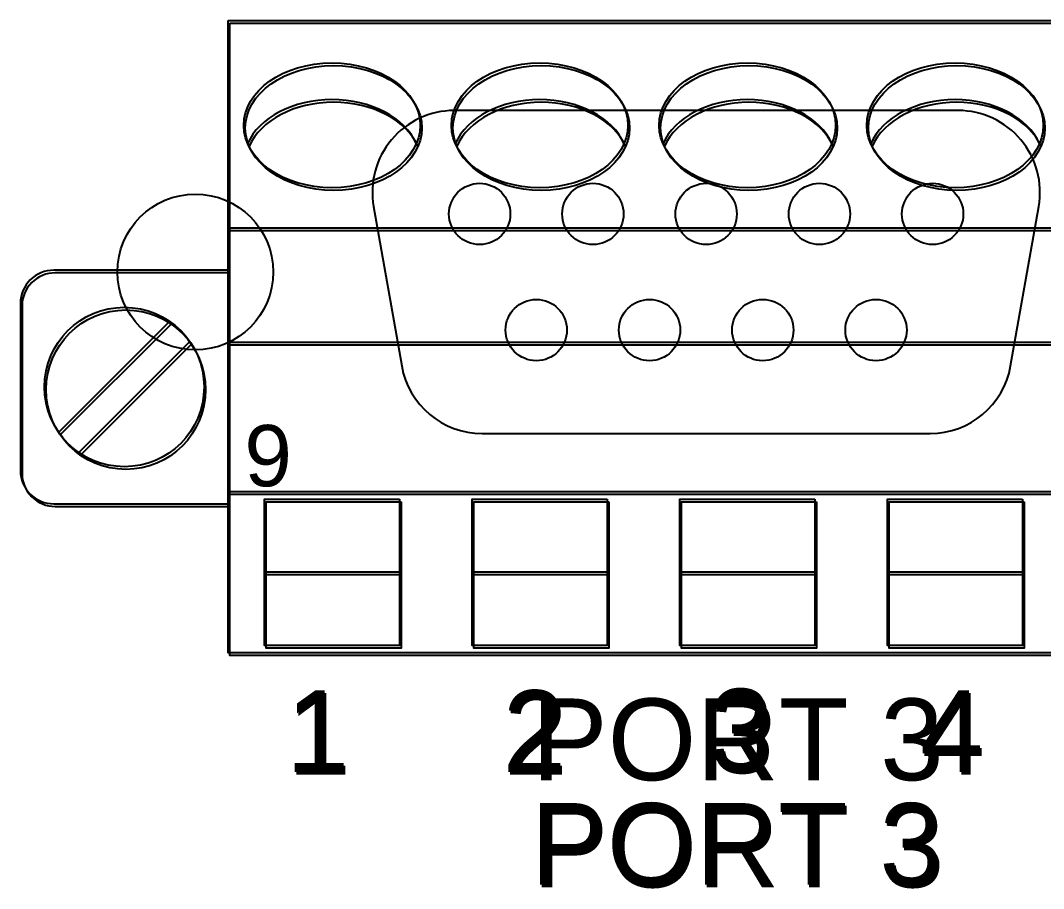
# Model space of a CAD drawing. Extents: x 1 to 47, y 1 to 35.
# Drawn here: x 42.822 to 43.807, y 14.297 to 15.133 of the extents above; entities that cross this region are included whole.
import ezdxf

# ---------------------------------------------------------------- set-up
doc = ezdxf.new("R2010")
doc.units = 0
doc.header["$MEASUREMENT"] = 0
for name, color, linetype in [('3_01__A-__NO_ETH__EIA-232_', 7, 'CONTINUOUS'), ('3_02__B-__NO_ETH__EIA-485_', 7, 'CONTINUOUS'), ('3_03__C-___1__10-100BASE-T', 7, 'CONTINUOUS'), ('3_04__D-___1__10-100BASE-T', 7, 'CONTINUOUS'), ('3_05__E-___1__100BASEFX_MM', 7, 'CONTINUOUS'), ('3_06__F-___2__10-100BASE-T', 7, 'CONTINUOUS'), ('3_07__G-___2__100BASE-FX_M', 7, 'CONTINUOUS'), ('3_08__0-__NO_ETH__EIA-232_', 7, 'CONTINUOUS'), ('3_09__1-__NO_ETH__EIA-485_', 7, 'CONTINUOUS'), ('3_10__2-___1__10-100BASE-T', 7, 'CONTINUOUS'), ('3_11__3-___1__10-100BASE-T', 7, 'CONTINUOUS'), ('3_12__4-___1__100BASEFX_MM', 7, 'CONTINUOUS'), ('3_13__6-___2__10-100BASE-T', 7, 'CONTINUOUS'), ('3_14__8-___2__100BASE-FX_M', 7, 'CONTINUOUS')]:
    doc.layers.add(name, color=color, linetype=linetype)
doc.styles.add('ARIAL', font='arial.ttf')

msp = doc.modelspace()

# ---------------------------------------------------------------- linework, layer by layer
at = {"layer": '3_01__A-__NO_ETH__EIA-232_'}
msp.add_lwpolyline([(43.16207, 14.95357), (43.18915, 14.80003, 0.36397), (43.26669, 14.73496), (43.69798, 14.73496, 0.36397), (43.77552, 14.80003), (43.80259, 14.95357, 0.466308), (43.72505, 15.04598), (43.23962, 15.04598, 0.466308)], format="xyb", close=True, dxfattribs=at)
for centre, radius in [((43.26422, 14.94638), 0.02953), ((43.37328, 14.94638), 0.02953), ((43.48233, 14.94638), 0.02953), ((43.59139, 14.94638), 0.02953), ((43.70044, 14.94638), 0.02953), ((42.9904, 14.89047), 0.075), ((43.31875, 14.83457), 0.02953), ((43.42781, 14.83457), 0.02953), ((43.53686, 14.83457), 0.02953), ((43.64592, 14.83457), 0.02953)]:
    msp.add_circle(centre, radius, dxfattribs=at)
at = {"layer": '3_02__B-__NO_ETH__EIA-485_'}
for points in [[(43.02352, 15.13017), (44.02352, 15.13017), (44.02352, 14.52117), (43.02352, 14.52117)], [(43.18852, 14.6691), (43.18852, 14.52824), (43.05852, 14.52824), (43.05852, 14.6691)], [(43.38852, 14.6691), (43.38852, 14.52824), (43.25852, 14.52824), (43.25852, 14.6691)], [(43.58852, 14.6691), (43.58852, 14.52824), (43.45852, 14.52824), (43.45852, 14.6691)], [(43.78852, 14.6691), (43.78852, 14.52824), (43.65852, 14.52824), (43.65852, 14.6691)]]:
    msp.add_lwpolyline(points, close=True, dxfattribs=at)
for points in [[(44.02352, 14.93017), (43.02352, 14.93017)], [(42.86038, 14.73351), (42.96718, 14.84031)], [(42.98667, 14.82083), (42.87986, 14.71402)], [(44.02352, 14.82017), (43.02352, 14.82017)], [(44.02352, 14.67617), (43.02352, 14.67617)], [(43.18852, 14.59895), (43.05852, 14.59895)], [(43.38852, 14.59895), (43.25852, 14.59895)], [(43.58852, 14.59895), (43.45852, 14.59895)], [(43.78852, 14.59895), (43.65852, 14.59895)]]:
    msp.add_lwpolyline(points, dxfattribs=at)
msp.add_lwpolyline([(43.02352, 14.88967), (42.85552, 14.88967, 0.414214), (42.82352, 14.85767), (42.82352, 14.69667, 0.414214), (42.85552, 14.66467), (43.02352, 14.66467)], format="xyb", dxfattribs=at)
msp.add_circle((42.92352, 14.77717), 0.07677, dxfattribs=at)
for centre in [(43.12352, 15.02916), (43.32352, 15.02916), (43.52352, 15.02916), (43.72352, 15.02916)]:
    msp.add_ellipse(centre, major_axis=(0.085, 0), ratio=0.707107, dxfattribs=at)
for centre in [(43.12352, 14.99381), (43.32352, 14.99381), (43.52352, 14.99381), (43.72352, 14.99381)]:
    msp.add_ellipse(centre, major_axis=(0.085, 0), ratio=0.707107, start_param=0.298532, end_param=2.84306, dxfattribs=at)
at = {"layer": '3_03__C-___1__10-100BASE-T'}
msp.add_lwpolyline([(43.16207, 14.95357), (43.18915, 14.80003, 0.36397), (43.26669, 14.73496), (43.69798, 14.73496, 0.36397), (43.77552, 14.80003), (43.80259, 14.95357, 0.466308), (43.72505, 15.04598), (43.23962, 15.04598, 0.466308)], format="xyb", close=True, dxfattribs=at)
for centre, radius in [((43.26422, 14.94638), 0.02953), ((43.37328, 14.94638), 0.02953), ((43.48233, 14.94638), 0.02953), ((43.59139, 14.94638), 0.02953), ((43.70044, 14.94638), 0.02953), ((42.9904, 14.89047), 0.075), ((43.31875, 14.83457), 0.02953), ((43.42781, 14.83457), 0.02953), ((43.53686, 14.83457), 0.02953), ((43.64592, 14.83457), 0.02953)]:
    msp.add_circle(centre, radius, dxfattribs=at)
at = {"layer": '3_04__D-___1__10-100BASE-T'}
for points in [[(43.02352, 15.13017), (44.02352, 15.13017), (44.02352, 14.52117), (43.02352, 14.52117)], [(43.18852, 14.6691), (43.18852, 14.52824), (43.05852, 14.52824), (43.05852, 14.6691)], [(43.38852, 14.6691), (43.38852, 14.52824), (43.25852, 14.52824), (43.25852, 14.6691)], [(43.58852, 14.6691), (43.58852, 14.52824), (43.45852, 14.52824), (43.45852, 14.6691)], [(43.78852, 14.6691), (43.78852, 14.52824), (43.65852, 14.52824), (43.65852, 14.6691)]]:
    msp.add_lwpolyline(points, close=True, dxfattribs=at)
for points in [[(44.02352, 14.93017), (43.02352, 14.93017)], [(42.86038, 14.73351), (42.96718, 14.84031)], [(42.98667, 14.82083), (42.87986, 14.71402)], [(44.02352, 14.82017), (43.02352, 14.82017)], [(44.02352, 14.67617), (43.02352, 14.67617)], [(43.18852, 14.59895), (43.05852, 14.59895)], [(43.38852, 14.59895), (43.25852, 14.59895)], [(43.58852, 14.59895), (43.45852, 14.59895)], [(43.78852, 14.59895), (43.65852, 14.59895)]]:
    msp.add_lwpolyline(points, dxfattribs=at)
msp.add_lwpolyline([(43.02352, 14.88967), (42.85552, 14.88967, 0.414214), (42.82352, 14.85767), (42.82352, 14.69667, 0.414214), (42.85552, 14.66467), (43.02352, 14.66467)], format="xyb", dxfattribs=at)
msp.add_circle((42.92352, 14.77717), 0.07677, dxfattribs=at)
for centre in [(43.12352, 15.02916), (43.32352, 15.02916), (43.52352, 15.02916), (43.72352, 15.02916)]:
    msp.add_ellipse(centre, major_axis=(0.085, 0), ratio=0.707107, dxfattribs=at)
for centre in [(43.12352, 14.99381), (43.32352, 14.99381), (43.52352, 14.99381), (43.72352, 14.99381)]:
    msp.add_ellipse(centre, major_axis=(0.085, 0), ratio=0.707107, start_param=0.298532, end_param=2.84306, dxfattribs=at)
at = {"layer": '3_05__E-___1__100BASEFX_MM'}
msp.add_lwpolyline([(43.16207, 14.95357), (43.18915, 14.80003, 0.36397), (43.26669, 14.73496), (43.69798, 14.73496, 0.36397), (43.77552, 14.80003), (43.80259, 14.95357, 0.466308), (43.72505, 15.04598), (43.23962, 15.04598, 0.466308)], format="xyb", close=True, dxfattribs=at)
for centre, radius in [((43.26422, 14.94638), 0.02953), ((43.37328, 14.94638), 0.02953), ((43.48233, 14.94638), 0.02953), ((43.59139, 14.94638), 0.02953), ((43.70044, 14.94638), 0.02953), ((42.9904, 14.89047), 0.075), ((43.31875, 14.83457), 0.02953), ((43.42781, 14.83457), 0.02953), ((43.53686, 14.83457), 0.02953), ((43.64592, 14.83457), 0.02953)]:
    msp.add_circle(centre, radius, dxfattribs=at)
at = {"layer": '3_06__F-___2__10-100BASE-T'}
msp.add_lwpolyline([(43.16207, 14.95357), (43.18915, 14.80003, 0.36397), (43.26669, 14.73496), (43.69798, 14.73496, 0.36397), (43.77552, 14.80003), (43.80259, 14.95357, 0.466308), (43.72505, 15.04598), (43.23962, 15.04598, 0.466308)], format="xyb", close=True, dxfattribs=at)
for centre, radius in [((43.26422, 14.94638), 0.02953), ((43.37328, 14.94638), 0.02953), ((43.48233, 14.94638), 0.02953), ((43.59139, 14.94638), 0.02953), ((43.70044, 14.94638), 0.02953), ((42.9904, 14.89047), 0.075), ((43.31875, 14.83457), 0.02953), ((43.42781, 14.83457), 0.02953), ((43.53686, 14.83457), 0.02953), ((43.64592, 14.83457), 0.02953)]:
    msp.add_circle(centre, radius, dxfattribs=at)
at = {"layer": '3_07__G-___2__100BASE-FX_M'}
msp.add_lwpolyline([(43.16207, 14.95357), (43.18915, 14.80003, 0.36397), (43.26669, 14.73496), (43.69798, 14.73496, 0.36397), (43.77552, 14.80003), (43.80259, 14.95357, 0.466308), (43.72505, 15.04598), (43.23962, 15.04598, 0.466308)], format="xyb", close=True, dxfattribs=at)
for centre, radius in [((43.26422, 14.94638), 0.02953), ((43.37328, 14.94638), 0.02953), ((43.48233, 14.94638), 0.02953), ((43.59139, 14.94638), 0.02953), ((43.70044, 14.94638), 0.02953), ((42.9904, 14.89047), 0.075), ((43.31875, 14.83457), 0.02953), ((43.42781, 14.83457), 0.02953), ((43.53686, 14.83457), 0.02953), ((43.64592, 14.83457), 0.02953)]:
    msp.add_circle(centre, radius, dxfattribs=at)
at = {"layer": '3_08__0-__NO_ETH__EIA-232_'}
msp.add_lwpolyline([(43.16207, 14.95357), (43.18915, 14.80003, 0.36397), (43.26669, 14.73496), (43.69798, 14.73496, 0.36397), (43.77552, 14.80003), (43.80259, 14.95357, 0.466308), (43.72505, 15.04598), (43.23962, 15.04598, 0.466308)], format="xyb", close=True, dxfattribs=at)
for centre, radius in [((43.26422, 14.94638), 0.02953), ((43.37328, 14.94638), 0.02953), ((43.48233, 14.94638), 0.02953), ((43.59139, 14.94638), 0.02953), ((43.70044, 14.94638), 0.02953), ((42.9904, 14.89047), 0.075), ((43.31875, 14.83457), 0.02953), ((43.42781, 14.83457), 0.02953), ((43.53686, 14.83457), 0.02953), ((43.64592, 14.83457), 0.02953)]:
    msp.add_circle(centre, radius, dxfattribs=at)
at = {"layer": '3_09__1-__NO_ETH__EIA-485_'}
for points in [[(43.02202, 15.13273), (44.02202, 15.13273), (44.02202, 14.52373), (43.02202, 14.52373)], [(43.18702, 14.67166), (43.18702, 14.5308), (43.05702, 14.5308), (43.05702, 14.67166)], [(43.38702, 14.67166), (43.38702, 14.5308), (43.25702, 14.5308), (43.25702, 14.67166)], [(43.58702, 14.67166), (43.58702, 14.5308), (43.45702, 14.5308), (43.45702, 14.67166)], [(43.78702, 14.67166), (43.78702, 14.5308), (43.65702, 14.5308), (43.65702, 14.67166)]]:
    msp.add_lwpolyline(points, close=True, dxfattribs=at)
for points in [[(44.02202, 14.93273), (43.02202, 14.93273)], [(42.85887, 14.73607), (42.96568, 14.84288)], [(42.98517, 14.82339), (42.87836, 14.71658)], [(44.02202, 14.82273), (43.02202, 14.82273)], [(44.02202, 14.67873), (43.02202, 14.67873)], [(43.18702, 14.60151), (43.05702, 14.60151)], [(43.38702, 14.60151), (43.25702, 14.60151)], [(43.58702, 14.60151), (43.45702, 14.60151)], [(43.78702, 14.60151), (43.65702, 14.60151)]]:
    msp.add_lwpolyline(points, dxfattribs=at)
msp.add_lwpolyline([(43.02202, 14.89223), (42.85402, 14.89223, 0.414214), (42.82202, 14.86023), (42.82202, 14.69923, 0.414214), (42.85402, 14.66723), (43.02202, 14.66723)], format="xyb", dxfattribs=at)
msp.add_circle((42.92202, 14.77973), 0.07677, dxfattribs=at)
for centre in [(43.12202, 15.03172), (43.32202, 15.03172), (43.52202, 15.03172), (43.72202, 15.03172)]:
    msp.add_ellipse(centre, major_axis=(0.085, 0), ratio=0.707107, dxfattribs=at)
for centre in [(43.12202, 14.99637), (43.32202, 14.99637), (43.52202, 14.99637), (43.72202, 14.99637)]:
    msp.add_ellipse(centre, major_axis=(0.085, 0), ratio=0.707107, start_param=0.298532, end_param=2.84306, dxfattribs=at)
at = {"layer": '3_10__2-___1__10-100BASE-T'}
msp.add_lwpolyline([(43.16207, 14.95357), (43.18915, 14.80003, 0.36397), (43.26669, 14.73496), (43.69798, 14.73496, 0.36397), (43.77552, 14.80003), (43.80259, 14.95357, 0.466308), (43.72505, 15.04598), (43.23962, 15.04598, 0.466308)], format="xyb", close=True, dxfattribs=at)
for centre, radius in [((43.26422, 14.94638), 0.02953), ((43.37328, 14.94638), 0.02953), ((43.48233, 14.94638), 0.02953), ((43.59139, 14.94638), 0.02953), ((43.70044, 14.94638), 0.02953), ((42.9904, 14.89047), 0.075), ((43.31875, 14.83457), 0.02953), ((43.42781, 14.83457), 0.02953), ((43.53686, 14.83457), 0.02953), ((43.64592, 14.83457), 0.02953)]:
    msp.add_circle(centre, radius, dxfattribs=at)
at = {"layer": '3_11__3-___1__10-100BASE-T'}
for points in [[(43.02352, 15.13017), (44.02352, 15.13017), (44.02352, 14.52117), (43.02352, 14.52117)], [(43.18852, 14.6691), (43.18852, 14.52824), (43.05852, 14.52824), (43.05852, 14.6691)], [(43.38852, 14.6691), (43.38852, 14.52824), (43.25852, 14.52824), (43.25852, 14.6691)], [(43.58852, 14.6691), (43.58852, 14.52824), (43.45852, 14.52824), (43.45852, 14.6691)], [(43.78852, 14.6691), (43.78852, 14.52824), (43.65852, 14.52824), (43.65852, 14.6691)]]:
    msp.add_lwpolyline(points, close=True, dxfattribs=at)
for points in [[(44.02352, 14.93017), (43.02352, 14.93017)], [(42.86038, 14.73351), (42.96718, 14.84031)], [(42.98667, 14.82083), (42.87986, 14.71402)], [(44.02352, 14.82017), (43.02352, 14.82017)], [(44.02352, 14.67617), (43.02352, 14.67617)], [(43.18852, 14.59895), (43.05852, 14.59895)], [(43.38852, 14.59895), (43.25852, 14.59895)], [(43.58852, 14.59895), (43.45852, 14.59895)], [(43.78852, 14.59895), (43.65852, 14.59895)]]:
    msp.add_lwpolyline(points, dxfattribs=at)
msp.add_lwpolyline([(43.02352, 14.88967), (42.85552, 14.88967, 0.414214), (42.82352, 14.85767), (42.82352, 14.69667, 0.414214), (42.85552, 14.66467), (43.02352, 14.66467)], format="xyb", dxfattribs=at)
msp.add_circle((42.92352, 14.77717), 0.07677, dxfattribs=at)
for centre in [(43.12352, 15.02916), (43.32352, 15.02916), (43.52352, 15.02916), (43.72352, 15.02916)]:
    msp.add_ellipse(centre, major_axis=(0.085, 0), ratio=0.707107, dxfattribs=at)
for centre in [(43.12352, 14.99381), (43.32352, 14.99381), (43.52352, 14.99381), (43.72352, 14.99381)]:
    msp.add_ellipse(centre, major_axis=(0.085, 0), ratio=0.707107, start_param=0.298532, end_param=2.84306, dxfattribs=at)
at = {"layer": '3_12__4-___1__100BASEFX_MM'}
msp.add_lwpolyline([(43.16207, 14.95357), (43.18915, 14.80003, 0.36397), (43.26669, 14.73496), (43.69798, 14.73496, 0.36397), (43.77552, 14.80003), (43.80259, 14.95357, 0.466308), (43.72505, 15.04598), (43.23962, 15.04598, 0.466308)], format="xyb", close=True, dxfattribs=at)
for centre, radius in [((43.26422, 14.94638), 0.02953), ((43.37328, 14.94638), 0.02953), ((43.48233, 14.94638), 0.02953), ((43.59139, 14.94638), 0.02953), ((43.70044, 14.94638), 0.02953), ((42.9904, 14.89047), 0.075), ((43.31875, 14.83457), 0.02953), ((43.42781, 14.83457), 0.02953), ((43.53686, 14.83457), 0.02953), ((43.64592, 14.83457), 0.02953)]:
    msp.add_circle(centre, radius, dxfattribs=at)
at = {"layer": '3_13__6-___2__10-100BASE-T'}
msp.add_lwpolyline([(43.16207, 14.95357), (43.18915, 14.80003, 0.36397), (43.26669, 14.73496), (43.69798, 14.73496, 0.36397), (43.77552, 14.80003), (43.80259, 14.95357, 0.466308), (43.72505, 15.04598), (43.23962, 15.04598, 0.466308)], format="xyb", close=True, dxfattribs=at)
for centre, radius in [((43.26422, 14.94638), 0.02953), ((43.37328, 14.94638), 0.02953), ((43.48233, 14.94638), 0.02953), ((43.59139, 14.94638), 0.02953), ((43.70044, 14.94638), 0.02953), ((42.9904, 14.89047), 0.075), ((43.31875, 14.83457), 0.02953), ((43.42781, 14.83457), 0.02953), ((43.53686, 14.83457), 0.02953), ((43.64592, 14.83457), 0.02953)]:
    msp.add_circle(centre, radius, dxfattribs=at)
at = {"layer": '3_14__8-___2__100BASE-FX_M'}
msp.add_lwpolyline([(43.16207, 14.95357), (43.18915, 14.80003, 0.36397), (43.26669, 14.73496), (43.69798, 14.73496, 0.36397), (43.77552, 14.80003), (43.80259, 14.95357, 0.466308), (43.72505, 15.04598), (43.23962, 15.04598, 0.466308)], format="xyb", close=True, dxfattribs=at)
for centre, radius in [((43.26422, 14.94638), 0.02953), ((43.37328, 14.94638), 0.02953), ((43.48233, 14.94638), 0.02953), ((43.59139, 14.94638), 0.02953), ((43.70044, 14.94638), 0.02953), ((42.9904, 14.89047), 0.075), ((43.31875, 14.83457), 0.02953), ((43.42781, 14.83457), 0.02953), ((43.53686, 14.83457), 0.02953), ((43.64592, 14.83457), 0.02953)]:
    msp.add_circle(centre, radius, dxfattribs=at)

# ---------------------------------------------------------------- texts
at = {"layer": '3_01__A-__NO_ETH__EIA-232_', "style": 'ARIAL'}
for s, height, p in [('9', 0.059, (43.03762, 14.68409)), ('PORT 3', 0.078667, (43.31415, 14.40106))]:
    msp.add_text(s, height=height, dxfattribs=at).set_placement(p)
at = {"layer": '3_02__B-__NO_ETH__EIA-485_', "style": 'ARIAL'}
for s, height, p in [('1', 0.07867, (43.07915, 14.40642)), ('2', 0.07867, (43.28793, 14.40642)), ('3', 0.07867, (43.48653, 14.40782)), ('4', 0.07867, (43.68978, 14.40642)), ('PORT 3', 0.078667, (43.31491, 14.29782))]:
    msp.add_text(s, height=height, dxfattribs=at).set_placement(p)
at = {"layer": '3_03__C-___1__10-100BASE-T', "style": 'ARIAL'}
for s, height, p in [('9', 0.059, (43.03762, 14.68409)), ('PORT 3', 0.078667, (43.31415, 14.40106))]:
    msp.add_text(s, height=height, dxfattribs=at).set_placement(p)
at = {"layer": '3_04__D-___1__10-100BASE-T', "style": 'ARIAL'}
for s, height, p in [('1', 0.07867, (43.07915, 14.40642)), ('2', 0.07867, (43.28793, 14.40642)), ('3', 0.07867, (43.48653, 14.40782)), ('4', 0.07867, (43.68978, 14.40642)), ('PORT 3', 0.078667, (43.31491, 14.29782))]:
    msp.add_text(s, height=height, dxfattribs=at).set_placement(p)
at = {"layer": '3_05__E-___1__100BASEFX_MM', "style": 'ARIAL'}
for s, height, p in [('9', 0.059, (43.03762, 14.68409)), ('PORT 3', 0.078667, (43.31416, 14.40106))]:
    msp.add_text(s, height=height, dxfattribs=at).set_placement(p)
at = {"layer": '3_06__F-___2__10-100BASE-T', "style": 'ARIAL'}
for s, height, p in [('9', 0.059, (43.03762, 14.68409)), ('PORT 3', 0.078667, (43.31415, 14.40106))]:
    msp.add_text(s, height=height, dxfattribs=at).set_placement(p)
at = {"layer": '3_07__G-___2__100BASE-FX_M', "style": 'ARIAL'}
for s, height, p in [('9', 0.059, (43.03762, 14.68409)), ('PORT 3', 0.078667, (43.31415, 14.401))]:
    msp.add_text(s, height=height, dxfattribs=at).set_placement(p)
at = {"layer": '3_08__0-__NO_ETH__EIA-232_', "style": 'ARIAL'}
for s, height, p in [('9', 0.059, (43.03762, 14.68409)), ('PORT 3', 0.078667, (43.31415, 14.40106))]:
    msp.add_text(s, height=height, dxfattribs=at).set_placement(p)
at = {"layer": '3_09__1-__NO_ETH__EIA-485_', "style": 'ARIAL'}
for s, height, p in [('1', 0.07867, (43.07765, 14.40899)), ('2', 0.07867, (43.28643, 14.40899)), ('3', 0.07867, (43.48503, 14.41038)), ('4', 0.07867, (43.68828, 14.40899)), ('PORT 3', 0.078667, (43.31341, 14.30038))]:
    msp.add_text(s, height=height, dxfattribs=at).set_placement(p)
at = {"layer": '3_10__2-___1__10-100BASE-T', "style": 'ARIAL'}
for s, height, p in [('9', 0.059, (43.03762, 14.68409)), ('PORT 3', 0.078667, (43.31415, 14.40106))]:
    msp.add_text(s, height=height, dxfattribs=at).set_placement(p)
at = {"layer": '3_11__3-___1__10-100BASE-T', "style": 'ARIAL'}
for s, height, p in [('1', 0.07867, (43.07915, 14.40642)), ('2', 0.07867, (43.28793, 14.40642)), ('3', 0.07867, (43.48653, 14.40782)), ('4', 0.07867, (43.68978, 14.40642)), ('PORT 3', 0.078667, (43.31491, 14.29782))]:
    msp.add_text(s, height=height, dxfattribs=at).set_placement(p)
at = {"layer": '3_12__4-___1__100BASEFX_MM', "style": 'ARIAL'}
for s, height, p in [('9', 0.059, (43.03762, 14.68409)), ('PORT 3', 0.078667, (43.31416, 14.40106))]:
    msp.add_text(s, height=height, dxfattribs=at).set_placement(p)
at = {"layer": '3_13__6-___2__10-100BASE-T', "style": 'ARIAL'}
for s, height, p in [('9', 0.059, (43.03762, 14.68409)), ('PORT 3', 0.078667, (43.31415, 14.40106))]:
    msp.add_text(s, height=height, dxfattribs=at).set_placement(p)
at = {"layer": '3_14__8-___2__100BASE-FX_M', "style": 'ARIAL'}
for s, height, p in [('9', 0.059, (43.03762, 14.68409)), ('PORT 3', 0.078667, (43.31415, 14.401))]:
    msp.add_text(s, height=height, dxfattribs=at).set_placement(p)

doc.saveas('drawing.dxf')
